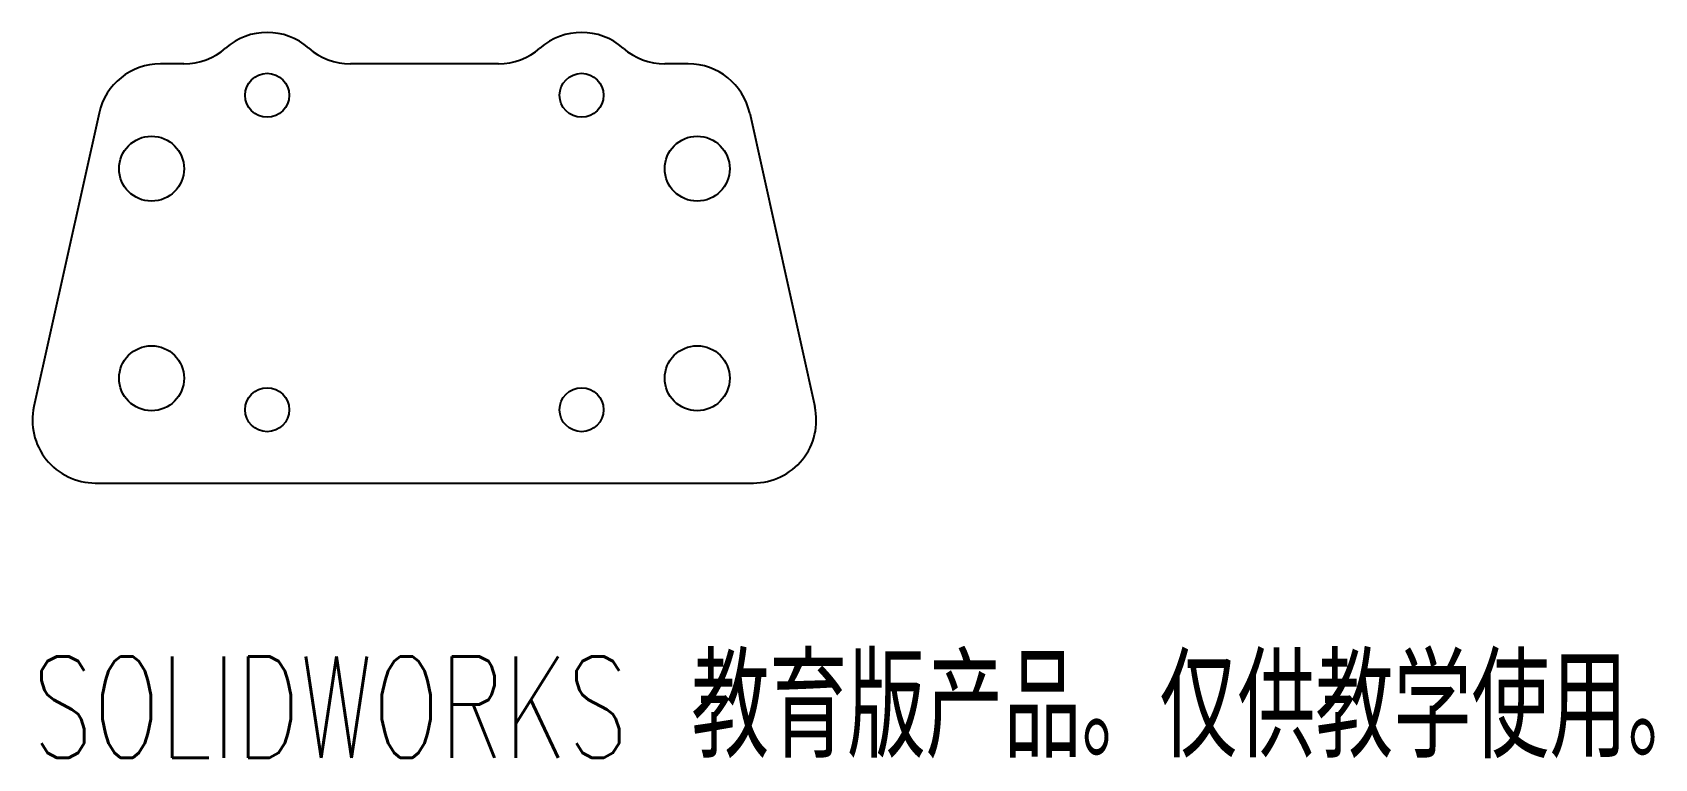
# Model space of a CAD drawing. Header units: millimetres. Extents: x -18.7 to 58.7, y -23.1 to 11.5.
import ezdxf

# ---------------------------------------------------------------- set-up
doc = ezdxf.new("R2010")
doc.units = ezdxf.units.MM
doc.styles.add('SLDTEXTSTYLE0', font='TXT', dxfattribs={"width": 0.7, "bigfont": 'bigfont'})

msp = doc.modelspace()

# ---------------------------------------------------------------- linework, layer by layer
at = {"color": 7, "linetype": 'Continuous', "lineweight": 25}
for p, q in [((-11.469, 10), (-12.593, 10)), ((3.531, 10), (-3.531, 10)), ((12.593, 10), (11.469, 10)), ((-15.521, 7.65), (-18.628, -6.35)), ((15.521, 7.65), (18.628, -6.35)), ((-15.699, -10), (15.699, -10))]:
    msp.add_line(p, q, dxfattribs=at)
for centre, radius in [((-7.5, 8.5), 1.05), ((7.5, 8.5), 1.05), ((-13.018, 5), 1.55), ((13.018, 5), 1.55), ((-13.018, -5), 1.55), ((13.018, -5), 1.55), ((-7.5, -6.5), 1.05), ((7.5, -6.5), 1.05)]:
    msp.add_circle(centre, radius, dxfattribs=at)
for centre, start, end in [((-7.5, 8.5), 48.59038, 131.40962), ((7.5, 8.5), 48.59038, 131.40962), ((-11.469, 13), 270, 311.40962), ((-3.531, 13), 228.59038, 270), ((3.531, 13), 270, 311.40962), ((11.469, 13), 228.59038, 270), ((-12.593, 7), 90, 167.48966), ((12.593, 7), 12.51034, 90), ((-15.699, -7), 167.48966, 270), ((15.699, -7), 270, 12.51034)]:
    msp.add_arc(centre, 3, start, end, dxfattribs=at)

# ---------------------------------------------------------------- texts
at = {"color": 7, "linetype": 'Continuous', "insert": (-18.699, -18.27), "char_height": 4.83362, "attachment_point": 1, "style": 'SLDTEXTSTYLE0'}
msp.add_mtext('SOLIDWORKS 教育版产品。仅供教学使用。', dxfattribs=at)

doc.saveas('drawing.dxf')
